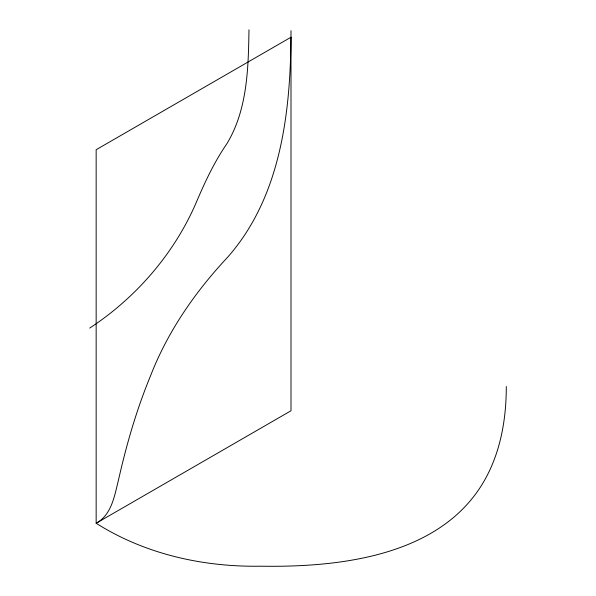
<?xml version="1.0" encoding="UTF-8"?>
<svg xmlns="http://www.w3.org/2000/svg" width="596" height="596" viewBox="0 0 596 596"><rect width="100%" height="100%" fill="white"/><g stroke="black" fill="none" stroke-linecap="round" stroke-linejoin="round"><path stroke-width="0.89" d="M248.979 29.8C248.346 68.354 247.452 109.709 226.897 143.703C214.448 161.784 205.113 181.653 196.546 201.791C174.583 253.233 136.342 297.478 89.705 328.098M291.004 30.672C290.885 109.306 281.93 195.585 227.724 257.129C195.115 291.928 167.618 331.622 150.356 376.292C136.454 409.988 126.33 445.115 118.336 480.644C114.477 496.058 111.534 514.892 96.157 523.258C145.096 554.22 203.169 567.131 260.668 566.2C346.418 567.601 456.089 554.131 492.81 463.159A288.255 166.426 60 0 0 506.295 386.513M291.004 37.22L96.157 149.715L96.157 523.258L291.004 410.763L291.004 37.22"/></g></svg>
